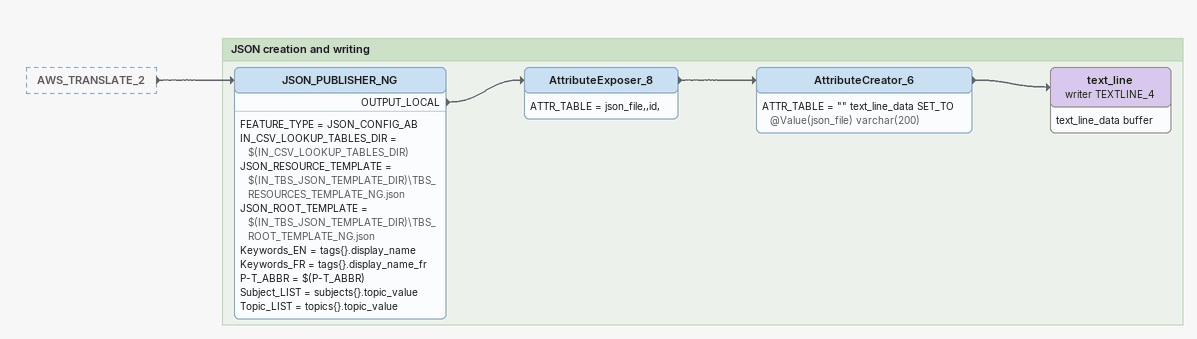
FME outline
AWS_TRANSLATE_2 [outside]
    -> JSON_PUBLISHER_NG

Bookmark: JSON creation and writing
JSON_PUBLISHER_NG
    FEATURE_TYPE = JSON_CONFIG_AB
    IN_CSV_LOOKUP_TABLES_DIR = $(IN_CSV_LOOKUP_TABLES_DIR)
    JSON_RESOURCE_TEMPLATE = $(IN_TBS_JSON_TEMPLATE_DIR)\TBS_RESOURCES_TEMPLATE_NG.json
    JSON_ROOT_TEMPLATE = $(IN_TBS_JSON_TEMPLATE_DIR)\TBS_ROOT_TEMPLATE_NG.json
    Keywords_EN = tags{}.display_name
    Keywords_FR = tags{}.display_name_fr
    P-T_ABBR = $(P-T_ABBR)
    Subject_LIST = subjects{}.topic_value
    Topic_LIST = topics{}.topic_value
    OUTPUT_LOCAL -> AttributeExposer_8
AttributeExposer_8
    ATTR_TABLE = json_file,,id,
    -> AttributeCreator_6
AttributeCreator_6
    ATTR_TABLE = "" text_line_data SET_TO @Value(json_file) varchar(200)
    -> text_line (writer TEXTLINE_4)
text_line (writer TEXTLINE_4)
    attributes: text_line_data buffer
